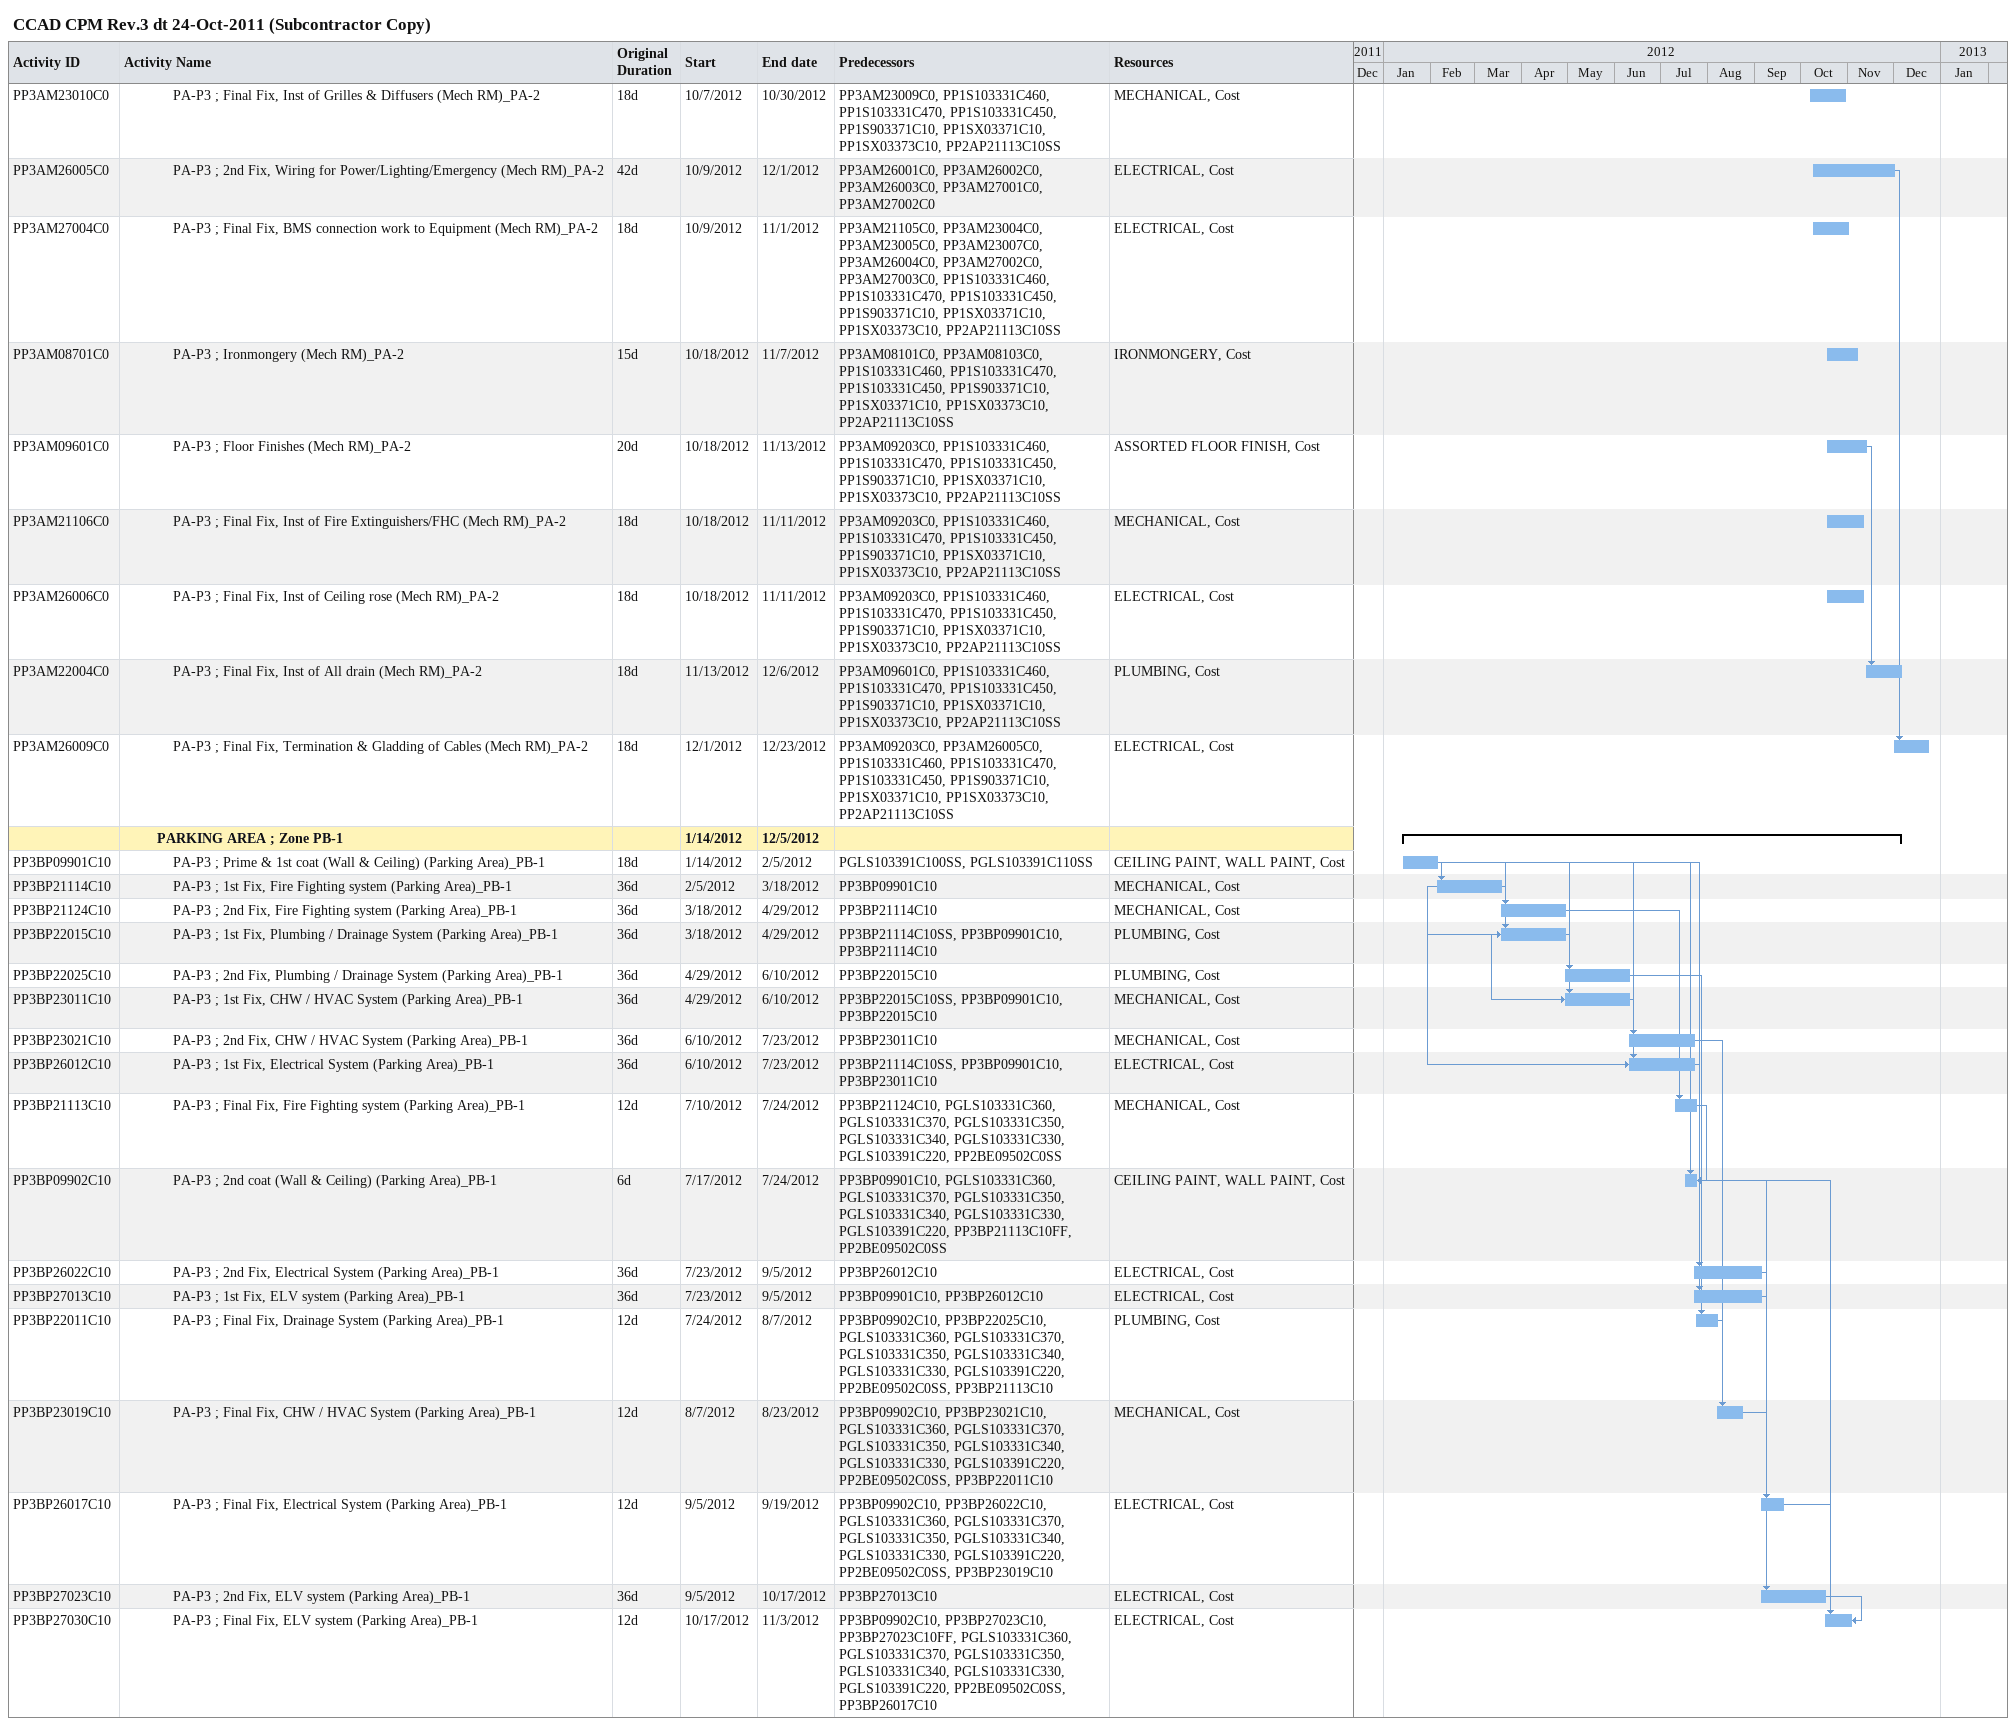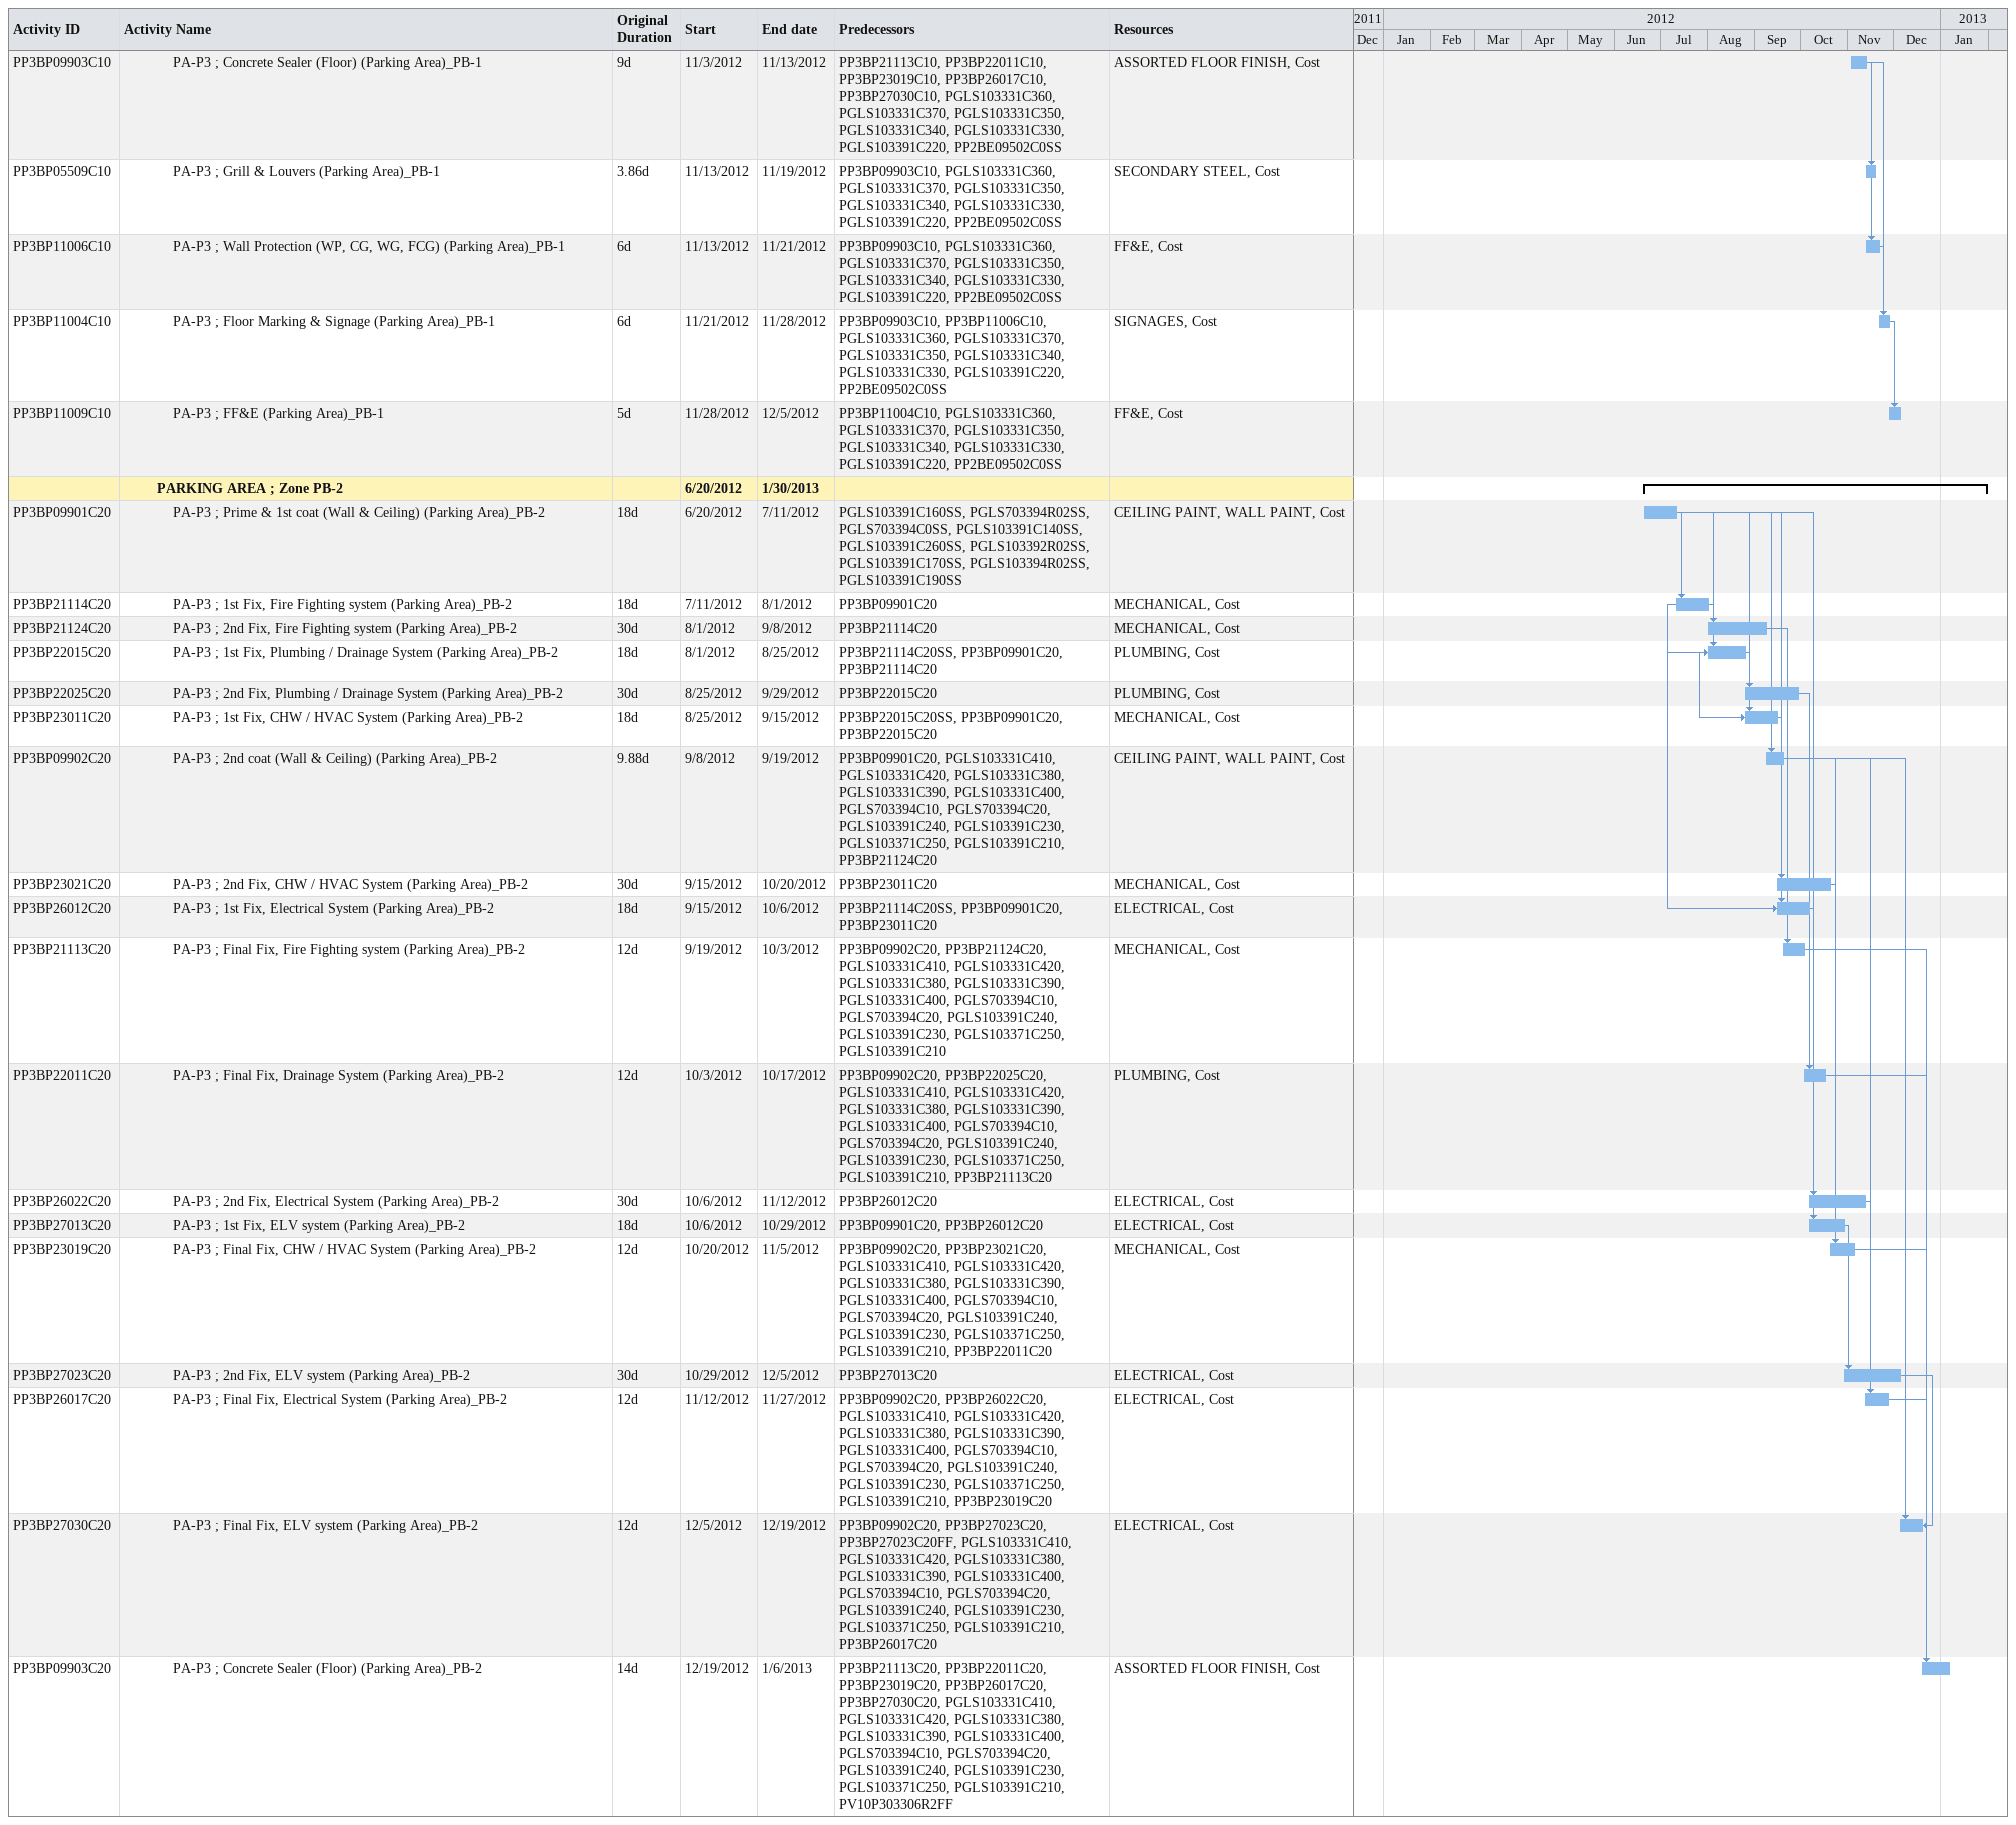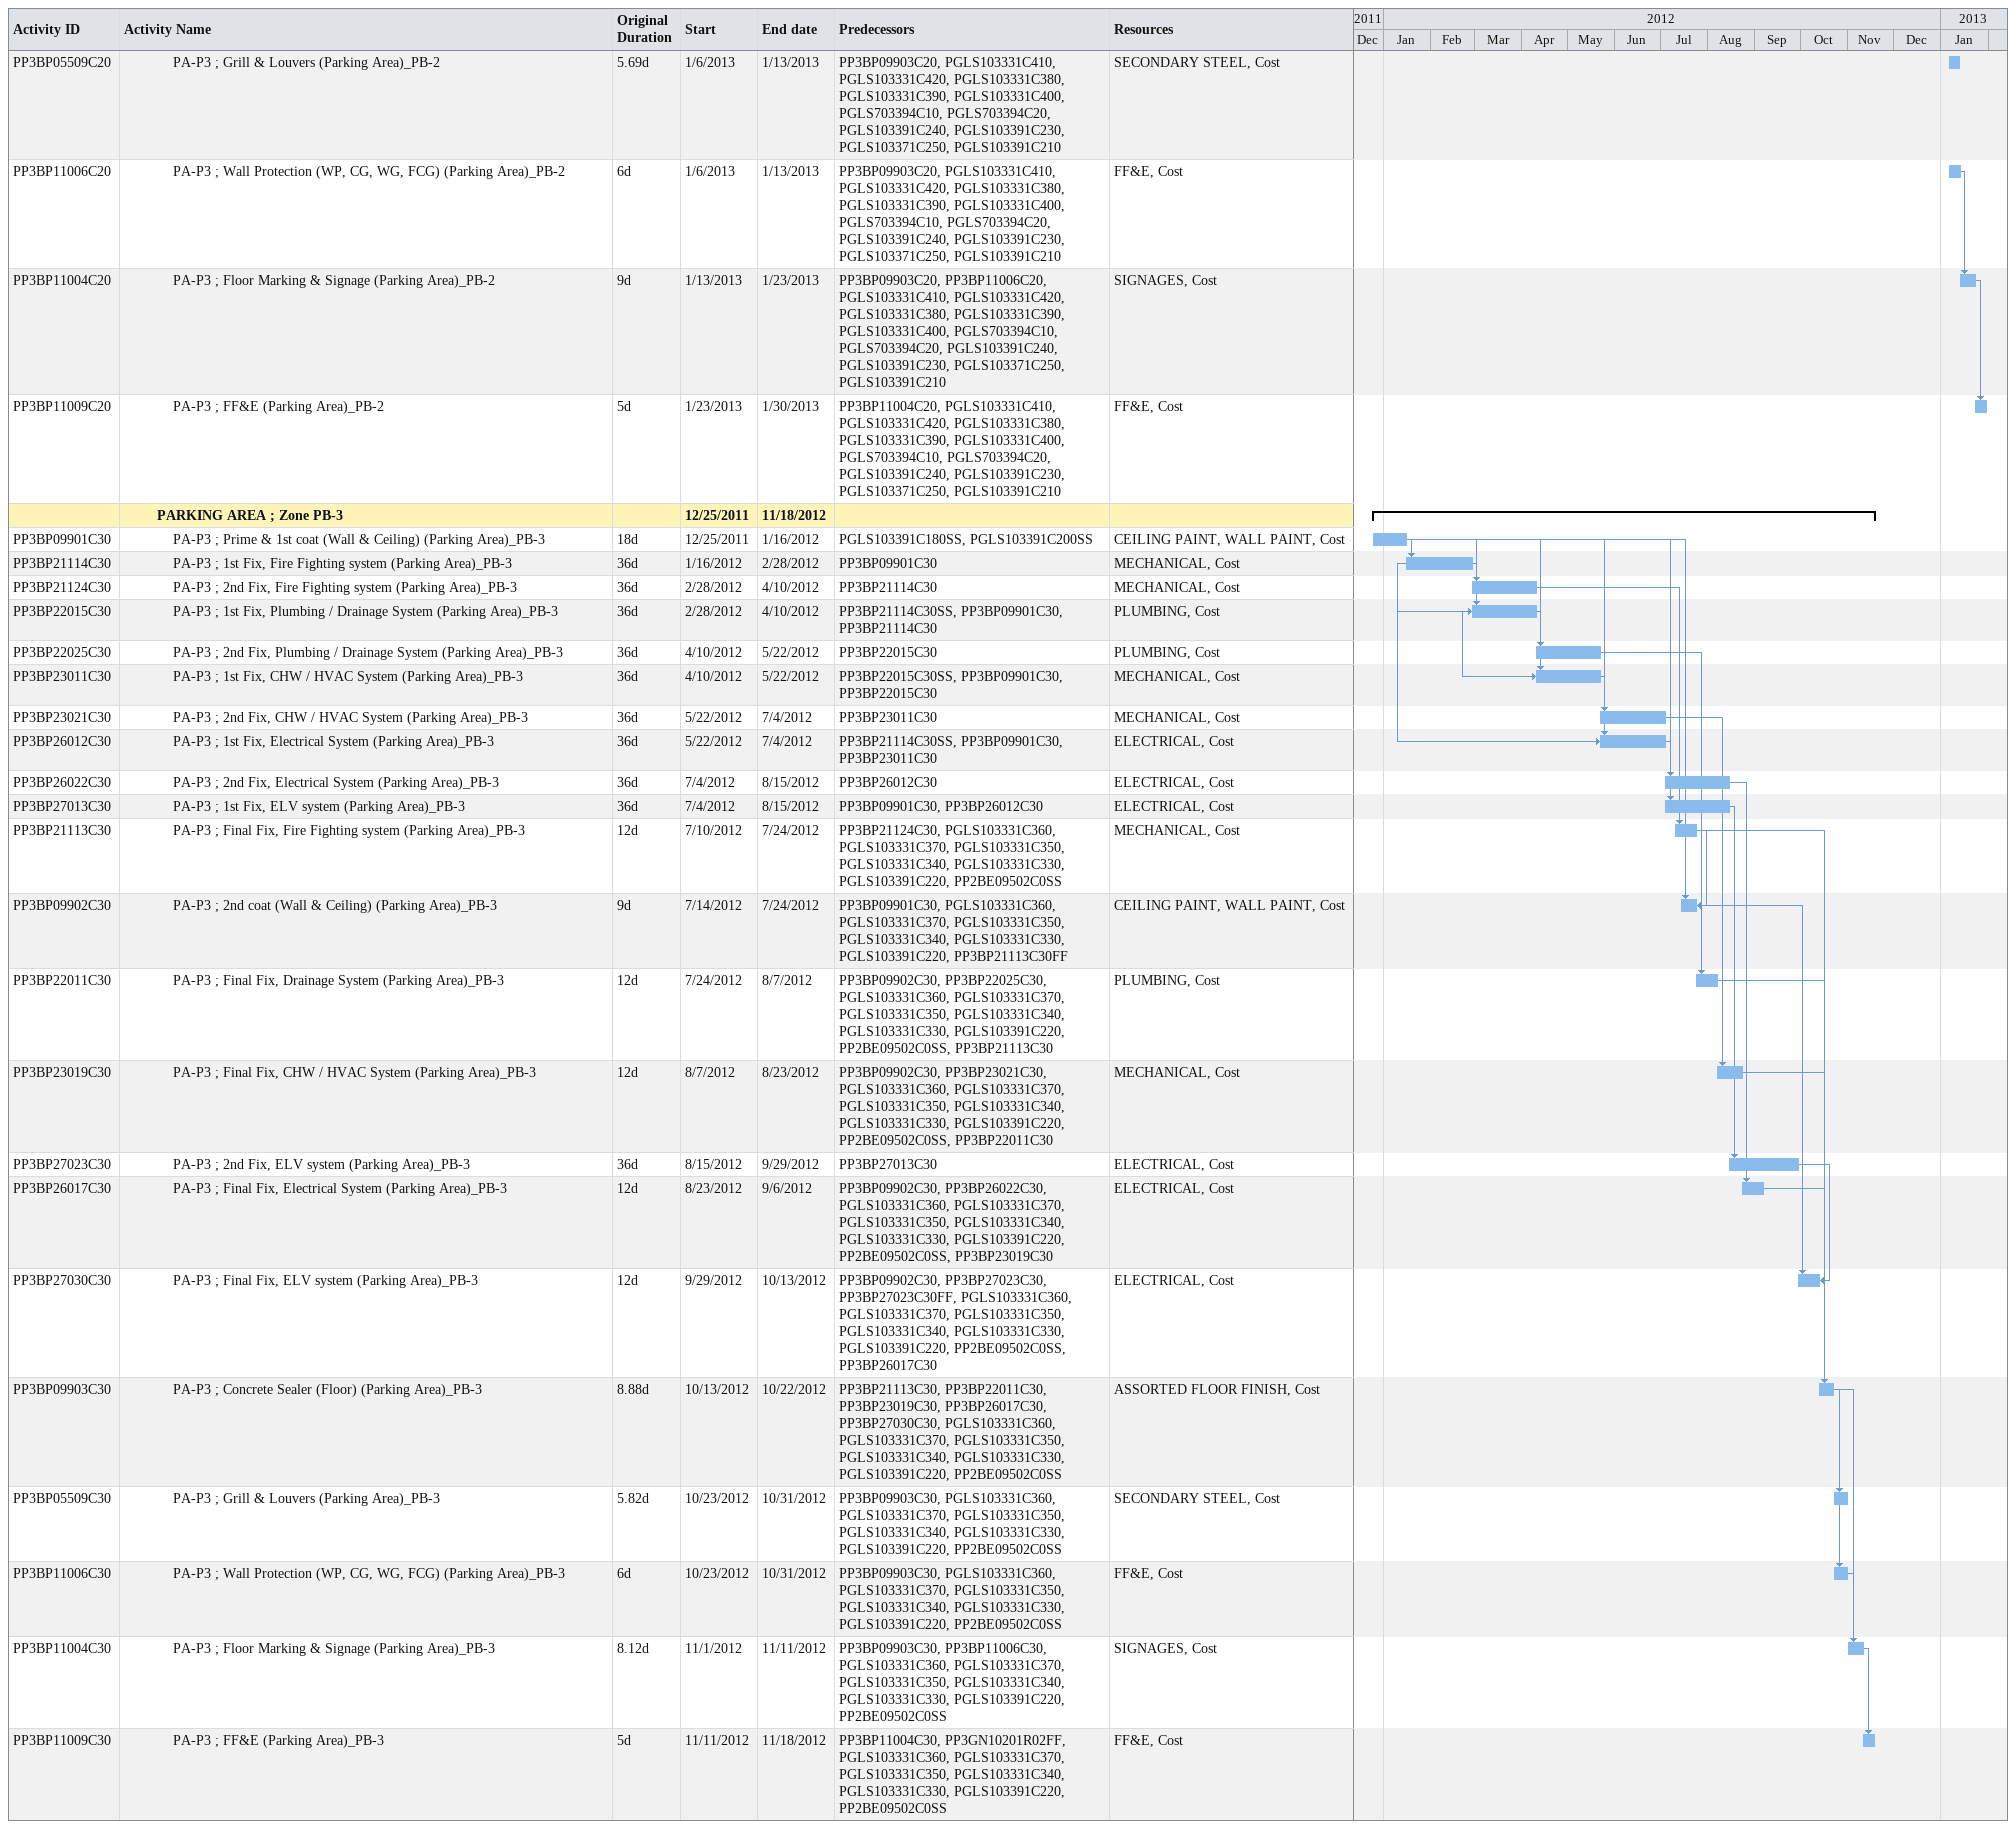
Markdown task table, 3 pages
CCAD CPM Rev.3 dt 24-Oct-2011 (Subcontractor Copy)

| ID | Level | Task | Original duration | Start | Finish | Predecessors | Resources |
|---|---|---|---|---|---|---|---|
| PP3AM23010C0 | 4 | PA-P3 ; Final Fix, Inst of Grilles & Diffusers (Mech RM)_PA-2 | 18d | 2012-10-07 | 2012-10-30 | PP3AM23009C0, PP1S103331C460, PP1S103331C470, PP1S103331C450, PP1S903371C10, PP1SX03371C10, PP1SX03373C10, PP2AP21113C10SS | MECHANICAL, Cost |
| PP3AM26005C0 | 4 | PA-P3 ; 2nd Fix, Wiring for Power/Lighting/Emergency (Mech RM)_PA-2 | 42d | 2012-10-09 | 2012-12-01 | PP3AM26001C0, PP3AM26002C0, PP3AM26003C0, PP3AM27001C0, PP3AM27002C0 | ELECTRICAL, Cost |
| PP3AM27004C0 | 4 | PA-P3 ; Final Fix, BMS connection work to Equipment (Mech RM)_PA-2 | 18d | 2012-10-09 | 2012-11-01 | PP3AM21105C0, PP3AM23004C0, PP3AM23005C0, PP3AM23007C0, PP3AM26004C0, PP3AM27002C0, PP3AM27003C0, PP1S103331C460, PP1S103331C470, PP1S103331C450, PP1S903371C10, PP1SX03371C10, PP1SX03373C10, PP2AP21113C10SS | ELECTRICAL, Cost |
| PP3AM08701C0 | 4 | PA-P3 ; Ironmongery (Mech RM)_PA-2 | 15d | 2012-10-18 | 2012-11-07 | PP3AM08101C0, PP3AM08103C0, PP1S103331C460, PP1S103331C470, PP1S103331C450, PP1S903371C10, PP1SX03371C10, PP1SX03373C10, PP2AP21113C10SS | IRONMONGERY, Cost |
| PP3AM09601C0 | 4 | PA-P3 ; Floor Finishes (Mech RM)_PA-2 | 20d | 2012-10-18 | 2012-11-13 | PP3AM09203C0, PP1S103331C460, PP1S103331C470, PP1S103331C450, PP1S903371C10, PP1SX03371C10, PP1SX03373C10, PP2AP21113C10SS | ASSORTED FLOOR FINISH, Cost |
| PP3AM21106C0 | 4 | PA-P3 ; Final Fix, Inst of Fire Extinguishers/FHC (Mech RM)_PA-2 | 18d | 2012-10-18 | 2012-11-11 | PP3AM09203C0, PP1S103331C460, PP1S103331C470, PP1S103331C450, PP1S903371C10, PP1SX03371C10, PP1SX03373C10, PP2AP21113C10SS | MECHANICAL, Cost |
| PP3AM26006C0 | 4 | PA-P3 ; Final Fix, Inst of Ceiling rose (Mech RM)_PA-2 | 18d | 2012-10-18 | 2012-11-11 | PP3AM09203C0, PP1S103331C460, PP1S103331C470, PP1S103331C450, PP1S903371C10, PP1SX03371C10, PP1SX03373C10, PP2AP21113C10SS | ELECTRICAL, Cost |
| PP3AM22004C0 | 4 | PA-P3 ; Final Fix, Inst of All drain (Mech RM)_PA-2 | 18d | 2012-11-13 | 2012-12-06 | PP3AM09601C0, PP1S103331C460, PP1S103331C470, PP1S103331C450, PP1S903371C10, PP1SX03371C10, PP1SX03373C10, PP2AP21113C10SS | PLUMBING, Cost |
| PP3AM26009C0 | 4 | PA-P3 ; Final Fix, Termination & Gladding of Cables (Mech RM)_PA-2 | 18d | 2012-12-01 | 2012-12-23 | PP3AM09203C0, PP3AM26005C0, PP1S103331C460, PP1S103331C470, PP1S103331C450, PP1S903371C10, PP1SX03371C10, PP1SX03373C10, PP2AP21113C10SS | ELECTRICAL, Cost |
|  | 3 | **PARKING AREA ; Zone PB-1** |  | 2012-01-14 | 2012-12-05 |  |  |
| PP3BP09901C10 | 4 | PA-P3 ; Prime & 1st coat (Wall & Ceiling) (Parking Area)_PB-1 | 18d | 2012-01-14 | 2012-02-05 | PGLS103391C100SS, PGLS103391C110SS | CEILING PAINT, WALL PAINT, Cost |
| PP3BP21114C10 | 4 | PA-P3 ; 1st Fix, Fire Fighting system (Parking Area)_PB-1 | 36d | 2012-02-05 | 2012-03-18 | PP3BP09901C10 | MECHANICAL, Cost |
| PP3BP21124C10 | 4 | PA-P3 ; 2nd Fix, Fire Fighting system (Parking Area)_PB-1 | 36d | 2012-03-18 | 2012-04-29 | PP3BP21114C10 | MECHANICAL, Cost |
| PP3BP22015C10 | 4 | PA-P3 ; 1st Fix, Plumbing / Drainage System (Parking Area)_PB-1 | 36d | 2012-03-18 | 2012-04-29 | PP3BP21114C10SS, PP3BP09901C10, PP3BP21114C10 | PLUMBING, Cost |
| PP3BP22025C10 | 4 | PA-P3 ; 2nd Fix, Plumbing / Drainage System (Parking Area)_PB-1 | 36d | 2012-04-29 | 2012-06-10 | PP3BP22015C10 | PLUMBING, Cost |
| PP3BP23011C10 | 4 | PA-P3 ; 1st Fix, CHW / HVAC System (Parking Area)_PB-1 | 36d | 2012-04-29 | 2012-06-10 | PP3BP22015C10SS, PP3BP09901C10, PP3BP22015C10 | MECHANICAL, Cost |
| PP3BP23021C10 | 4 | PA-P3 ; 2nd Fix, CHW / HVAC System (Parking Area)_PB-1 | 36d | 2012-06-10 | 2012-07-23 | PP3BP23011C10 | MECHANICAL, Cost |
| PP3BP26012C10 | 4 | PA-P3 ; 1st Fix, Electrical System (Parking Area)_PB-1 | 36d | 2012-06-10 | 2012-07-23 | PP3BP21114C10SS, PP3BP09901C10, PP3BP23011C10 | ELECTRICAL, Cost |
| PP3BP21113C10 | 4 | PA-P3 ; Final Fix, Fire Fighting system (Parking Area)_PB-1 | 12d | 2012-07-10 | 2012-07-24 | PP3BP21124C10, PGLS103331C360, PGLS103331C370, PGLS103331C350, PGLS103331C340, PGLS103331C330, PGLS103391C220, PP2BE09502C0SS | MECHANICAL, Cost |
| PP3BP09902C10 | 4 | PA-P3 ; 2nd coat (Wall & Ceiling) (Parking Area)_PB-1 | 6d | 2012-07-17 | 2012-07-24 | PP3BP09901C10, PGLS103331C360, PGLS103331C370, PGLS103331C350, PGLS103331C340, PGLS103331C330, PGLS103391C220, PP3BP21113C10FF, PP2BE09502C0SS | CEILING PAINT, WALL PAINT, Cost |
| PP3BP26022C10 | 4 | PA-P3 ; 2nd Fix, Electrical System (Parking Area)_PB-1 | 36d | 2012-07-23 | 2012-09-05 | PP3BP26012C10 | ELECTRICAL, Cost |
| PP3BP27013C10 | 4 | PA-P3 ; 1st Fix, ELV system (Parking Area)_PB-1 | 36d | 2012-07-23 | 2012-09-05 | PP3BP09901C10, PP3BP26012C10 | ELECTRICAL, Cost |
| PP3BP22011C10 | 4 | PA-P3 ; Final Fix, Drainage System (Parking Area)_PB-1 | 12d | 2012-07-24 | 2012-08-07 | PP3BP09902C10, PP3BP22025C10, PGLS103331C360, PGLS103331C370, PGLS103331C350, PGLS103331C340, PGLS103331C330, PGLS103391C220, PP2BE09502C0SS, PP3BP21113C10 | PLUMBING, Cost |
| PP3BP23019C10 | 4 | PA-P3 ; Final Fix, CHW / HVAC System (Parking Area)_PB-1 | 12d | 2012-08-07 | 2012-08-23 | PP3BP09902C10, PP3BP23021C10, PGLS103331C360, PGLS103331C370, PGLS103331C350, PGLS103331C340, PGLS103331C330, PGLS103391C220, PP2BE09502C0SS, PP3BP22011C10 | MECHANICAL, Cost |
| PP3BP26017C10 | 4 | PA-P3 ; Final Fix, Electrical System (Parking Area)_PB-1 | 12d | 2012-09-05 | 2012-09-19 | PP3BP09902C10, PP3BP26022C10, PGLS103331C360, PGLS103331C370, PGLS103331C350, PGLS103331C340, PGLS103331C330, PGLS103391C220, PP2BE09502C0SS, PP3BP23019C10 | ELECTRICAL, Cost |
| PP3BP27023C10 | 4 | PA-P3 ; 2nd Fix, ELV system (Parking Area)_PB-1 | 36d | 2012-09-05 | 2012-10-17 | PP3BP27013C10 | ELECTRICAL, Cost |
| PP3BP27030C10 | 4 | PA-P3 ; Final Fix, ELV system (Parking Area)_PB-1 | 12d | 2012-10-17 | 2012-11-03 | PP3BP09902C10, PP3BP27023C10, PP3BP27023C10FF, PGLS103331C360, PGLS103331C370, PGLS103331C350, PGLS103331C340, PGLS103331C330, PGLS103391C220, PP2BE09502C0SS, PP3BP26017C10 | ELECTRICAL, Cost |
| PP3BP09903C10 | 4 | PA-P3 ; Concrete Sealer (Floor) (Parking Area)_PB-1 | 9d | 2012-11-03 | 2012-11-13 | PP3BP21113C10, PP3BP22011C10, PP3BP23019C10, PP3BP26017C10, PP3BP27030C10, PGLS103331C360, PGLS103331C370, PGLS103331C350, PGLS103331C340, PGLS103331C330, PGLS103391C220, PP2BE09502C0SS | ASSORTED FLOOR FINISH, Cost |
| PP3BP05509C10 | 4 | PA-P3 ; Grill & Louvers (Parking Area)_PB-1 | 3.86d | 2012-11-13 | 2012-11-19 | PP3BP09903C10, PGLS103331C360, PGLS103331C370, PGLS103331C350, PGLS103331C340, PGLS103331C330, PGLS103391C220, PP2BE09502C0SS | SECONDARY STEEL, Cost |
| PP3BP11006C10 | 4 | PA-P3 ; Wall Protection (WP, CG, WG, FCG) (Parking Area)_PB-1 | 6d | 2012-11-13 | 2012-11-21 | PP3BP09903C10, PGLS103331C360, PGLS103331C370, PGLS103331C350, PGLS103331C340, PGLS103331C330, PGLS103391C220, PP2BE09502C0SS | FF&E, Cost |
| PP3BP11004C10 | 4 | PA-P3 ; Floor Marking & Signage (Parking Area)_PB-1 | 6d | 2012-11-21 | 2012-11-28 | PP3BP09903C10, PP3BP11006C10, PGLS103331C360, PGLS103331C370, PGLS103331C350, PGLS103331C340, PGLS103331C330, PGLS103391C220, PP2BE09502C0SS | SIGNAGES, Cost |
| PP3BP11009C10 | 4 | PA-P3 ; FF&E (Parking Area)_PB-1 | 5d | 2012-11-28 | 2012-12-05 | PP3BP11004C10, PGLS103331C360, PGLS103331C370, PGLS103331C350, PGLS103331C340, PGLS103331C330, PGLS103391C220, PP2BE09502C0SS | FF&E, Cost |
|  | 3 | **PARKING AREA ; Zone PB-2** |  | 2012-06-20 | 2013-01-30 |  |  |
| PP3BP09901C20 | 4 | PA-P3 ; Prime & 1st coat (Wall & Ceiling) (Parking Area)_PB-2 | 18d | 2012-06-20 | 2012-07-11 | PGLS103391C160SS, PGLS703394R02SS, PGLS703394C0SS, PGLS103391C140SS, PGLS103391C260SS, PGLS103392R02SS, PGLS103391C170SS, PGLS103394R02SS, PGLS103391C190SS | CEILING PAINT, WALL PAINT, Cost |
| PP3BP21114C20 | 4 | PA-P3 ; 1st Fix, Fire Fighting system (Parking Area)_PB-2 | 18d | 2012-07-11 | 2012-08-01 | PP3BP09901C20 | MECHANICAL, Cost |
| PP3BP21124C20 | 4 | PA-P3 ; 2nd Fix, Fire Fighting system (Parking Area)_PB-2 | 30d | 2012-08-01 | 2012-09-08 | PP3BP21114C20 | MECHANICAL, Cost |
| PP3BP22015C20 | 4 | PA-P3 ; 1st Fix, Plumbing / Drainage System (Parking Area)_PB-2 | 18d | 2012-08-01 | 2012-08-25 | PP3BP21114C20SS, PP3BP09901C20, PP3BP21114C20 | PLUMBING, Cost |
| PP3BP22025C20 | 4 | PA-P3 ; 2nd Fix, Plumbing / Drainage System (Parking Area)_PB-2 | 30d | 2012-08-25 | 2012-09-29 | PP3BP22015C20 | PLUMBING, Cost |
| PP3BP23011C20 | 4 | PA-P3 ; 1st Fix, CHW / HVAC System (Parking Area)_PB-2 | 18d | 2012-08-25 | 2012-09-15 | PP3BP22015C20SS, PP3BP09901C20, PP3BP22015C20 | MECHANICAL, Cost |
| PP3BP09902C20 | 4 | PA-P3 ; 2nd coat (Wall & Ceiling) (Parking Area)_PB-2 | 9.88d | 2012-09-08 | 2012-09-19 | PP3BP09901C20, PGLS103331C410, PGLS103331C420, PGLS103331C380, PGLS103331C390, PGLS103331C400, PGLS703394C10, PGLS703394C20, PGLS103391C240, PGLS103391C230, PGLS103371C250, PGLS103391C210, PP3BP21124C20 | CEILING PAINT, WALL PAINT, Cost |
| PP3BP23021C20 | 4 | PA-P3 ; 2nd Fix, CHW / HVAC System (Parking Area)_PB-2 | 30d | 2012-09-15 | 2012-10-20 | PP3BP23011C20 | MECHANICAL, Cost |
| PP3BP26012C20 | 4 | PA-P3 ; 1st Fix, Electrical System (Parking Area)_PB-2 | 18d | 2012-09-15 | 2012-10-06 | PP3BP21114C20SS, PP3BP09901C20, PP3BP23011C20 | ELECTRICAL, Cost |
| PP3BP21113C20 | 4 | PA-P3 ; Final Fix, Fire Fighting system (Parking Area)_PB-2 | 12d | 2012-09-19 | 2012-10-03 | PP3BP09902C20, PP3BP21124C20, PGLS103331C410, PGLS103331C420, PGLS103331C380, PGLS103331C390, PGLS103331C400, PGLS703394C10, PGLS703394C20, PGLS103391C240, PGLS103391C230, PGLS103371C250, PGLS103391C210 | MECHANICAL, Cost |
| PP3BP22011C20 | 4 | PA-P3 ; Final Fix, Drainage System (Parking Area)_PB-2 | 12d | 2012-10-03 | 2012-10-17 | PP3BP09902C20, PP3BP22025C20, PGLS103331C410, PGLS103331C420, PGLS103331C380, PGLS103331C390, PGLS103331C400, PGLS703394C10, PGLS703394C20, PGLS103391C240, PGLS103391C230, PGLS103371C250, PGLS103391C210, PP3BP21113C20 | PLUMBING, Cost |
| PP3BP26022C20 | 4 | PA-P3 ; 2nd Fix, Electrical System (Parking Area)_PB-2 | 30d | 2012-10-06 | 2012-11-12 | PP3BP26012C20 | ELECTRICAL, Cost |
| PP3BP27013C20 | 4 | PA-P3 ; 1st Fix, ELV system (Parking Area)_PB-2 | 18d | 2012-10-06 | 2012-10-29 | PP3BP09901C20, PP3BP26012C20 | ELECTRICAL, Cost |
| PP3BP23019C20 | 4 | PA-P3 ; Final Fix, CHW / HVAC System (Parking Area)_PB-2 | 12d | 2012-10-20 | 2012-11-05 | PP3BP09902C20, PP3BP23021C20, PGLS103331C410, PGLS103331C420, PGLS103331C380, PGLS103331C390, PGLS103331C400, PGLS703394C10, PGLS703394C20, PGLS103391C240, PGLS103391C230, PGLS103371C250, PGLS103391C210, PP3BP22011C20 | MECHANICAL, Cost |
| PP3BP27023C20 | 4 | PA-P3 ; 2nd Fix, ELV system (Parking Area)_PB-2 | 30d | 2012-10-29 | 2012-12-05 | PP3BP27013C20 | ELECTRICAL, Cost |
| PP3BP26017C20 | 4 | PA-P3 ; Final Fix, Electrical System (Parking Area)_PB-2 | 12d | 2012-11-12 | 2012-11-27 | PP3BP09902C20, PP3BP26022C20, PGLS103331C410, PGLS103331C420, PGLS103331C380, PGLS103331C390, PGLS103331C400, PGLS703394C10, PGLS703394C20, PGLS103391C240, PGLS103391C230, PGLS103371C250, PGLS103391C210, PP3BP23019C20 | ELECTRICAL, Cost |
| PP3BP27030C20 | 4 | PA-P3 ; Final Fix, ELV system (Parking Area)_PB-2 | 12d | 2012-12-05 | 2012-12-19 | PP3BP09902C20, PP3BP27023C20, PP3BP27023C20FF, PGLS103331C410, PGLS103331C420, PGLS103331C380, PGLS103331C390, PGLS103331C400, PGLS703394C10, PGLS703394C20, PGLS103391C240, PGLS103391C230, PGLS103371C250, PGLS103391C210, PP3BP26017C20 | ELECTRICAL, Cost |
| PP3BP09903C20 | 4 | PA-P3 ; Concrete Sealer (Floor) (Parking Area)_PB-2 | 14d | 2012-12-19 | 2013-01-06 | PP3BP21113C20, PP3BP22011C20, PP3BP23019C20, PP3BP26017C20, PP3BP27030C20, PGLS103331C410, PGLS103331C420, PGLS103331C380, PGLS103331C390, PGLS103331C400, PGLS703394C10, PGLS703394C20, PGLS103391C240, PGLS103391C230, PGLS103371C250, PGLS103391C210, PV10P303306R2FF | ASSORTED FLOOR FINISH, Cost |
| PP3BP05509C20 | 4 | PA-P3 ; Grill & Louvers (Parking Area)_PB-2 | 5.69d | 2013-01-06 | 2013-01-13 | PP3BP09903C20, PGLS103331C410, PGLS103331C420, PGLS103331C380, PGLS103331C390, PGLS103331C400, PGLS703394C10, PGLS703394C20, PGLS103391C240, PGLS103391C230, PGLS103371C250, PGLS103391C210 | SECONDARY STEEL, Cost |
| PP3BP11006C20 | 4 | PA-P3 ; Wall Protection (WP, CG, WG, FCG) (Parking Area)_PB-2 | 6d | 2013-01-06 | 2013-01-13 | PP3BP09903C20, PGLS103331C410, PGLS103331C420, PGLS103331C380, PGLS103331C390, PGLS103331C400, PGLS703394C10, PGLS703394C20, PGLS103391C240, PGLS103391C230, PGLS103371C250, PGLS103391C210 | FF&E, Cost |
| PP3BP11004C20 | 4 | PA-P3 ; Floor Marking & Signage (Parking Area)_PB-2 | 9d | 2013-01-13 | 2013-01-23 | PP3BP09903C20, PP3BP11006C20, PGLS103331C410, PGLS103331C420, PGLS103331C380, PGLS103331C390, PGLS103331C400, PGLS703394C10, PGLS703394C20, PGLS103391C240, PGLS103391C230, PGLS103371C250, PGLS103391C210 | SIGNAGES, Cost |
| PP3BP11009C20 | 4 | PA-P3 ; FF&E (Parking Area)_PB-2 | 5d | 2013-01-23 | 2013-01-30 | PP3BP11004C20, PGLS103331C410, PGLS103331C420, PGLS103331C380, PGLS103331C390, PGLS103331C400, PGLS703394C10, PGLS703394C20, PGLS103391C240, PGLS103391C230, PGLS103371C250, PGLS103391C210 | FF&E, Cost |
|  | 3 | **PARKING AREA ; Zone PB-3** |  | 2011-12-25 | 2012-11-18 |  |  |
| PP3BP09901C30 | 4 | PA-P3 ; Prime & 1st coat (Wall & Ceiling) (Parking Area)_PB-3 | 18d | 2011-12-25 | 2012-01-16 | PGLS103391C180SS, PGLS103391C200SS | CEILING PAINT, WALL PAINT, Cost |
| PP3BP21114C30 | 4 | PA-P3 ; 1st Fix, Fire Fighting system (Parking Area)_PB-3 | 36d | 2012-01-16 | 2012-02-28 | PP3BP09901C30 | MECHANICAL, Cost |
| PP3BP21124C30 | 4 | PA-P3 ; 2nd Fix, Fire Fighting system (Parking Area)_PB-3 | 36d | 2012-02-28 | 2012-04-10 | PP3BP21114C30 | MECHANICAL, Cost |
| PP3BP22015C30 | 4 | PA-P3 ; 1st Fix, Plumbing / Drainage System (Parking Area)_PB-3 | 36d | 2012-02-28 | 2012-04-10 | PP3BP21114C30SS, PP3BP09901C30, PP3BP21114C30 | PLUMBING, Cost |
| PP3BP22025C30 | 4 | PA-P3 ; 2nd Fix, Plumbing / Drainage System (Parking Area)_PB-3 | 36d | 2012-04-10 | 2012-05-22 | PP3BP22015C30 | PLUMBING, Cost |
| PP3BP23011C30 | 4 | PA-P3 ; 1st Fix, CHW / HVAC System (Parking Area)_PB-3 | 36d | 2012-04-10 | 2012-05-22 | PP3BP22015C30SS, PP3BP09901C30, PP3BP22015C30 | MECHANICAL, Cost |
| PP3BP23021C30 | 4 | PA-P3 ; 2nd Fix, CHW / HVAC System (Parking Area)_PB-3 | 36d | 2012-05-22 | 2012-07-04 | PP3BP23011C30 | MECHANICAL, Cost |
| PP3BP26012C30 | 4 | PA-P3 ; 1st Fix, Electrical System (Parking Area)_PB-3 | 36d | 2012-05-22 | 2012-07-04 | PP3BP21114C30SS, PP3BP09901C30, PP3BP23011C30 | ELECTRICAL, Cost |
| PP3BP26022C30 | 4 | PA-P3 ; 2nd Fix, Electrical System (Parking Area)_PB-3 | 36d | 2012-07-04 | 2012-08-15 | PP3BP26012C30 | ELECTRICAL, Cost |
| PP3BP27013C30 | 4 | PA-P3 ; 1st Fix, ELV system (Parking Area)_PB-3 | 36d | 2012-07-04 | 2012-08-15 | PP3BP09901C30, PP3BP26012C30 | ELECTRICAL, Cost |
| PP3BP21113C30 | 4 | PA-P3 ; Final Fix, Fire Fighting system (Parking Area)_PB-3 | 12d | 2012-07-10 | 2012-07-24 | PP3BP21124C30, PGLS103331C360, PGLS103331C370, PGLS103331C350, PGLS103331C340, PGLS103331C330, PGLS103391C220, PP2BE09502C0SS | MECHANICAL, Cost |
| PP3BP09902C30 | 4 | PA-P3 ; 2nd coat (Wall & Ceiling) (Parking Area)_PB-3 | 9d | 2012-07-14 | 2012-07-24 | PP3BP09901C30, PGLS103331C360, PGLS103331C370, PGLS103331C350, PGLS103331C340, PGLS103331C330, PGLS103391C220, PP3BP21113C30FF | CEILING PAINT, WALL PAINT, Cost |
| PP3BP22011C30 | 4 | PA-P3 ; Final Fix, Drainage System (Parking Area)_PB-3 | 12d | 2012-07-24 | 2012-08-07 | PP3BP09902C30, PP3BP22025C30, PGLS103331C360, PGLS103331C370, PGLS103331C350, PGLS103331C340, PGLS103331C330, PGLS103391C220, PP2BE09502C0SS, PP3BP21113C30 | PLUMBING, Cost |
| PP3BP23019C30 | 4 | PA-P3 ; Final Fix, CHW / HVAC System (Parking Area)_PB-3 | 12d | 2012-08-07 | 2012-08-23 | PP3BP09902C30, PP3BP23021C30, PGLS103331C360, PGLS103331C370, PGLS103331C350, PGLS103331C340, PGLS103331C330, PGLS103391C220, PP2BE09502C0SS, PP3BP22011C30 | MECHANICAL, Cost |
| PP3BP27023C30 | 4 | PA-P3 ; 2nd Fix, ELV system (Parking Area)_PB-3 | 36d | 2012-08-15 | 2012-09-29 | PP3BP27013C30 | ELECTRICAL, Cost |
| PP3BP26017C30 | 4 | PA-P3 ; Final Fix, Electrical System (Parking Area)_PB-3 | 12d | 2012-08-23 | 2012-09-06 | PP3BP09902C30, PP3BP26022C30, PGLS103331C360, PGLS103331C370, PGLS103331C350, PGLS103331C340, PGLS103331C330, PGLS103391C220, PP2BE09502C0SS, PP3BP23019C30 | ELECTRICAL, Cost |
| PP3BP27030C30 | 4 | PA-P3 ; Final Fix, ELV system (Parking Area)_PB-3 | 12d | 2012-09-29 | 2012-10-13 | PP3BP09902C30, PP3BP27023C30, PP3BP27023C30FF, PGLS103331C360, PGLS103331C370, PGLS103331C350, PGLS103331C340, PGLS103331C330, PGLS103391C220, PP2BE09502C0SS, PP3BP26017C30 | ELECTRICAL, Cost |
| PP3BP09903C30 | 4 | PA-P3 ; Concrete Sealer (Floor) (Parking Area)_PB-3 | 8.88d | 2012-10-13 | 2012-10-22 | PP3BP21113C30, PP3BP22011C30, PP3BP23019C30, PP3BP26017C30, PP3BP27030C30, PGLS103331C360, PGLS103331C370, PGLS103331C350, PGLS103331C340, PGLS103331C330, PGLS103391C220, PP2BE09502C0SS | ASSORTED FLOOR FINISH, Cost |
| PP3BP05509C30 | 4 | PA-P3 ; Grill & Louvers (Parking Area)_PB-3 | 5.82d | 2012-10-23 | 2012-10-31 | PP3BP09903C30, PGLS103331C360, PGLS103331C370, PGLS103331C350, PGLS103331C340, PGLS103331C330, PGLS103391C220, PP2BE09502C0SS | SECONDARY STEEL, Cost |
| PP3BP11006C30 | 4 | PA-P3 ; Wall Protection (WP, CG, WG, FCG) (Parking Area)_PB-3 | 6d | 2012-10-23 | 2012-10-31 | PP3BP09903C30, PGLS103331C360, PGLS103331C370, PGLS103331C350, PGLS103331C340, PGLS103331C330, PGLS103391C220, PP2BE09502C0SS | FF&E, Cost |
| PP3BP11004C30 | 4 | PA-P3 ; Floor Marking & Signage (Parking Area)_PB-3 | 8.12d | 2012-11-01 | 2012-11-11 | PP3BP09903C30, PP3BP11006C30, PGLS103331C360, PGLS103331C370, PGLS103331C350, PGLS103331C340, PGLS103331C330, PGLS103391C220, PP2BE09502C0SS | SIGNAGES, Cost |
| PP3BP11009C30 | 4 | PA-P3 ; FF&E (Parking Area)_PB-3 | 5d | 2012-11-11 | 2012-11-18 | PP3BP11004C30, PP3GN10201R02FF, PGLS103331C360, PGLS103331C370, PGLS103331C350, PGLS103331C340, PGLS103331C330, PGLS103391C220, PP2BE09502C0SS | FF&E, Cost |
